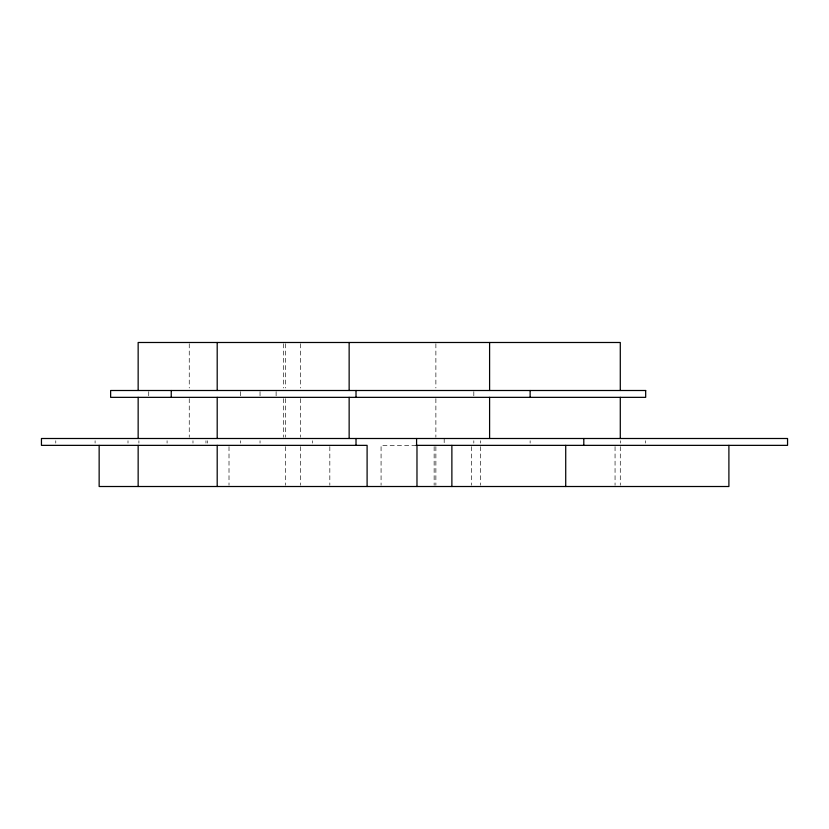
<?xml version="1.0" encoding="UTF-8"?>
<svg xmlns="http://www.w3.org/2000/svg" width="829" height="829" viewBox="0 0 829 829"><rect width="100%" height="100%" fill="white"/><g stroke="black" fill="none" stroke-linecap="round" stroke-linejoin="round"><path stroke-width="0.62" stroke-dasharray="4.14 3.11" d="M416.003 445.36L381.071 445.36L381.071 485.214M645.677 440.779L645.677 443.069M620.33 440.779L620.33 443.069M620.289 446.644L620.289 485.214M615.056 446.644L615.056 485.214M530.135 440.779L530.135 443.069M480.416 440.779L480.416 443.069M480.416 446.644L480.416 485.214M473.815 391.64L473.815 396.21M473.815 440.779L473.815 443.069M471.639 446.644L471.639 485.214M444.189 438.5L444.189 443.069M435.878 343.755L435.878 387.972M435.878 398.635L435.878 437.215M435.878 446.644L435.878 485.214M434.147 446.644L434.147 485.214M329.828 446.644L329.828 485.214M312.357 440.779L312.357 443.069M300.461 343.755L300.461 387.972M300.461 398.635L300.461 437.215M300.461 446.644L300.461 485.214M285.456 343.755L285.456 387.972M285.456 398.635L285.456 437.215M285.456 446.644L285.456 485.214M283.559 343.755L283.559 387.972M283.559 398.635L283.559 437.215M276.119 391.64L276.119 396.21M260.037 391.64L260.037 396.21M260.037 440.779L260.037 443.069M240.42 391.64L240.42 396.21M240.42 440.779L240.42 443.069M229.011 446.644L229.011 485.214M207.519 440.779L207.519 443.069M205.965 440.779L205.965 443.069M192.981 440.779L192.981 443.069M189.25 343.755L189.25 387.972M189.25 398.635L189.25 437.215M167.085 440.779L167.085 443.069M148.733 391.64L148.733 396.21M138.899 440.779L138.899 443.069M127.998 440.779L127.998 443.069M95.097 440.779L95.097 443.069M55.771 440.779L55.771 443.069"/><path stroke-width="1.24" d="M416.003 445.36L787.55 445.36L787.55 438.5L41.45 438.5L41.45 445.36L367.102 445.36L367.102 486.509M728.898 445.36L728.898 486.509L99.148 486.509L99.148 445.36M620.289 390.5L620.289 342.491L138.153 342.491L138.153 390.5M620.289 397.35L620.289 438.5M583.803 438.5L583.803 445.36M565.72 445.36L565.72 486.509M530.135 390.5L530.135 397.35M489.597 342.491L489.597 390.5M489.597 397.35L489.597 438.5M451.878 445.36L451.878 486.509M416.977 445.36L416.977 486.509M416.583 438.5L416.583 445.36M356.014 390.5L356.014 397.35M356.014 438.5L356.014 445.36M349.144 342.491L349.144 390.5M349.144 397.35L349.144 438.5M217.198 342.491L217.198 390.5M217.198 397.35L217.198 438.5M217.198 445.36L217.198 486.509M171.251 390.5L171.251 397.35M138.153 397.35L138.153 438.5M138.153 445.36L138.153 486.509M645.677 390.5L110.63 390.5L110.63 397.35L645.677 397.35L645.677 390.5"/></g></svg>
